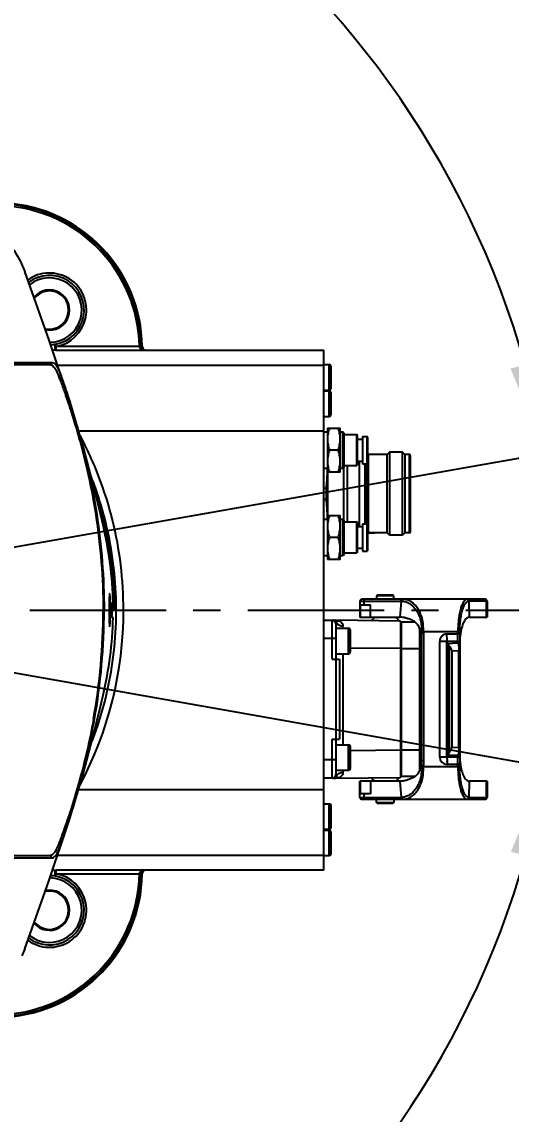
# Model space of a CAD drawing. Header units: millimetres. Extents: x 5828 to 6704, y 123 to 421.
# Drawn here: x 6584.44 to 6591.17, y 215.97 to 230.99 of the extents above; entities that cross this region are included whole.
import ezdxf

# ---------------------------------------------------------------- set-up
doc = ezdxf.new("R2010")
doc.units = ezdxf.units.MM
doc.linetypes.add('CENTER', pattern=[0.6, 0.375, -0.075, 0.075, -0.075])
for name, color, linetype in [('中心线', 7, 'Continuous'), ('外形图', 7, 'Continuous'), ('尺寸标注', 7, 'Continuous'), ('运动范围', 7, 'Continuous')]:
    doc.layers.add(name, color=color, linetype=linetype)
doc.styles.add('微软雅黑', font='msyh.ttc', dxfattribs={"height": 1.5})
doc.dimstyles.new('尺寸标注_1_20比例', dxfattribs={"dimtxt": 1.5, "dimasz": 1.25, "dimexe": 0.5, "dimexo": 0.4, "dimgap": 0.5, "dimtad": 1, "dimdec": 1, "dimlfac": 20, "dimdsep": 46, "dimtxsty": '微软雅黑', "dimcen": 0.09, "dimadec": 0, "dimazin": 0, "dimtp": 0.01, "dimtm": 0.01, "dimtfac": 1, "dimtdec": 1, "dimtofl": 0, "dimtmove": 0, "dimatfit": 3, "dimfxl": 1, "dimtolj": 1, "dimarcsym": 0})

# ---------------------------------------------------------------- blocks, each defined once
blk = doc.blocks.new('*D819')
at = {"layer": 'Defpoints', "color": 0}
for p in [(6584.351, 234.274), (6633.685, 232.46), (6518.548, 222.899), (6579.444, 222.899), (6638.115, 222.899)]:
    blk.add_point(p, dxfattribs=at)
at = {"layer": '尺寸标注', "color": 0, "lineweight": -2}
blk.add_arc((6579.444, 222.899), 12.388, 15.78, 174.2161, dxfattribs=at)
at = {"layer": '尺寸标注', "color": 0}
for points in [[(6591.162, 226.222), (6591.568, 226.315), (6591.644, 225.05)], [(6566.911, 224.158), (6567.327, 224.137), (6567.056, 222.899)]]:
    blk.add_solid(points, dxfattribs=at)
at = {"layer": '尺寸标注', "color": 0, "insert": (6578.253, 236.514), "char_height": 1.5, "attachment_point": 5, "rotation": 4.9981, "style": '微软雅黑'}
blk.add_mtext('\\A1;-\\A1;170%%d', dxfattribs=at)
blk = doc.blocks.new('*D820')
at = {"layer": 'Defpoints', "color": 0}
for p in [(6518.548, 222.899), (6579.444, 222.899), (6638.115, 222.899), (6633.684, 213.335), (6572.633, 212.545)]:
    blk.add_point(p, dxfattribs=at)
at = {"layer": '尺寸标注', "color": 0, "lineweight": -2}
blk.add_arc((6579.444, 222.899), 12.394, 185.7813, 344.2187, dxfattribs=at)
at = {"layer": '尺寸标注', "color": 0}
for points in [[(6567.321, 221.661), (6566.905, 221.64), (6567.05, 222.899)], [(6591.573, 219.482), (6591.167, 219.575), (6591.649, 220.747)]]:
    blk.add_solid(points, dxfattribs=at)
at = {"layer": '尺寸标注', "color": 0, "insert": (6578.475, 211.827), "char_height": 1.5, "attachment_point": 5, "rotation": 355, "style": '微软雅黑'}
blk.add_mtext('\\A1;+\\A1;170%%d', dxfattribs=at)

msp = doc.modelspace()

# ---------------------------------------------------------------- linework, layer by layer
at = {"layer": '中心线', "linetype": 'CENTER', "ltscale": 5}
msp.add_line((6518.5475, 222.8994), (6638.115, 222.8994), dxfattribs=at)
at = {"layer": '外形图', "color": 7, "linetype": 'Continuous'}
for p, q in [((6584.9055, 226.4725), (6584.8623, 226.4725)), ((6584.8999, 226.5551), (6584.9055, 226.5225)), ((6584.9055, 226.5225), (6584.9055, 226.4725)), ((6586.0556, 226.5225), (6584.9055, 226.5225)), ((6584.9055, 226.4725), (6586.1293, 226.4725)), ((6586.1417, 226.4743), (6586.1435, 226.4744)), ((6586.1435, 226.4744), (6588.5937, 226.4744)), ((6588.5937, 219.3244), (6588.5937, 226.4744)), ((6583.071, 226.3001), (6584.8453, 226.3057)), ((6584.396, 226.3032), (6584.6869, 226.3046)), ((6584.6869, 226.3046), (6584.8453, 226.3057)), ((6583.0719, 226.2744), (6584.8211, 226.2744)), ((6584.9307, 226.2681), (6588.5937, 226.2681)), ((6588.5937, 226.2744), (6588.6687, 226.2744)), ((6588.6687, 225.9244), (6588.6687, 226.2744)), ((6588.6937, 225.9494), (6588.6937, 226.2494)), ((6588.5937, 225.9244), (6588.6687, 225.9244)), ((6588.5937, 225.9119), (6588.6687, 225.9119)), ((6588.6687, 225.5619), (6588.6687, 225.9119)), ((6588.6937, 225.5869), (6588.6937, 225.8869)), ((6588.5937, 225.5619), (6588.6687, 225.5619)), ((6588.6437, 225.4025), (6588.8187, 225.4025)), ((6588.6437, 225.4025), (6588.6437, 223.5963)), ((6588.8187, 224.7963), (6588.8187, 225.4025)), ((6585.2184, 225.3626), (6588.5937, 225.3626)), ((6588.5937, 225.3494), (6588.6437, 225.3494)), ((6588.8187, 225.3494), (6588.8562, 225.3494)), ((6588.8562, 224.8494), (6588.8562, 225.3494)), ((6588.8712, 225.3344), (6588.8562, 225.3494)), ((6588.8712, 224.8644), (6588.8712, 225.3344)), ((6588.8712, 225.3119), (6589.0482, 225.3119)), ((6589.0482, 224.8869), (6589.0482, 225.3119)), ((6589.0582, 225.3019), (6589.0482, 225.3119)), ((6589.0582, 224.8969), (6589.0582, 225.3019)), ((6589.0582, 225.2494), (6589.1247, 225.2494)), ((6589.1247, 225.2869), (6589.1912, 225.2869)), ((6589.1247, 225.2869), (6589.1247, 224.9119)), ((6589.1912, 224.9119), (6589.1912, 225.2869)), ((6589.2012, 225.2769), (6589.1912, 225.2869)), ((6589.2012, 224.9219), (6589.2012, 225.2769)), ((6588.7916, 225.0994), (6588.6707, 225.0994)), ((6589.0582, 224.9494), (6589.1247, 224.9494)), ((6589.0837, 224.0494), (6589.0837, 224.9494)), ((6589.2039, 225.0369), (6589.2012, 225.0416)), ((6589.4637, 225.0369), (6589.2039, 225.0369)), ((6589.2039, 225.0369), (6589.2039, 223.9632)), ((6589.4962, 225.0694), (6589.4637, 225.0369)), ((6589.4637, 223.9619), (6589.4637, 225.0369)), ((6589.6762, 225.0694), (6589.4962, 225.0694)), ((6589.4962, 225.0694), (6589.4962, 223.9294)), ((6589.6762, 223.9294), (6589.6762, 225.0694)), ((6589.7087, 225.0369), (6589.6762, 225.0694)), ((6589.7737, 225.0369), (6589.7087, 225.0369)), ((6589.7087, 225.0369), (6589.7087, 223.9619)), ((6589.7737, 223.9619), (6589.7737, 225.0369)), ((6589.7837, 225.0269), (6589.7837, 223.9719)), ((6588.5937, 224.8494), (6588.6437, 224.8494)), ((6588.8187, 224.7963), (6588.6437, 224.7963)), ((6588.8187, 224.8494), (6588.8562, 224.8494)), ((6588.8712, 224.8644), (6588.8562, 224.8494)), ((6588.8687, 224.1369), (6588.8687, 224.8619)), ((6588.8712, 224.8869), (6589.0482, 224.8869)), ((6588.9162, 224.8869), (6588.9162, 224.1119)), ((6589.0582, 224.8969), (6589.0482, 224.8869)), ((6589.1247, 224.9119), (6589.1912, 224.9119)), ((6589.1587, 224.9119), (6589.1587, 224.0869)), ((6589.1687, 224.9119), (6589.1687, 224.0869)), ((6589.1837, 224.0869), (6589.1837, 224.9119)), ((6589.2012, 224.9219), (6589.1912, 224.9119)), ((6588.5937, 224.5767), (6588.6287, 224.5767)), ((6588.6287, 224.422), (6588.6287, 224.5767)), ((6588.6287, 224.422), (6588.5937, 224.422)), ((6588.6437, 224.2025), (6588.8187, 224.2025)), ((6588.8187, 223.5963), (6588.8187, 224.2025)), ((6588.5937, 224.1494), (6588.6437, 224.1494)), ((6588.8187, 224.1494), (6588.8562, 224.1494)), ((6588.8562, 223.6494), (6588.8562, 224.1494)), ((6588.8712, 224.1344), (6588.8562, 224.1494)), ((6588.8712, 223.6644), (6588.8712, 224.1344)), ((6588.8712, 224.1119), (6589.0482, 224.1119)), ((6589.0482, 223.6869), (6589.0482, 224.1119)), ((6589.0582, 224.1019), (6589.0482, 224.1119)), ((6589.0582, 223.6969), (6589.0582, 224.1019)), ((6589.0582, 224.0494), (6589.1247, 224.0494)), ((6589.1247, 224.0869), (6589.1912, 224.0869)), ((6589.1247, 224.0869), (6589.1247, 223.7119)), ((6589.1912, 223.7119), (6589.1912, 224.0869)), ((6589.2012, 224.0769), (6589.1912, 224.0869)), ((6589.2012, 223.7219), (6589.2012, 224.0769)), ((6588.7916, 223.8994), (6588.6707, 223.8994)), ((6589.2011, 223.9581), (6589.2035, 223.9624)), ((6589.2034, 223.9624), (6589.2887, 223.9624)), ((6589.4637, 223.9619), (6589.2887, 223.9619)), ((6589.4962, 223.9294), (6589.4637, 223.9619)), ((6589.6762, 223.9294), (6589.4962, 223.9294)), ((6589.7087, 223.9619), (6589.6762, 223.9294)), ((6589.7737, 223.9619), (6589.7087, 223.9619)), ((6589.0582, 223.7494), (6589.1247, 223.7494)), ((6588.5937, 223.6494), (6588.6437, 223.6494)), ((6588.8187, 223.5963), (6588.6437, 223.5963)), ((6588.8187, 223.6494), (6588.8562, 223.6494)), ((6588.8712, 223.6644), (6588.8562, 223.6494)), ((6588.8712, 223.6869), (6589.0482, 223.6869)), ((6589.0582, 223.6969), (6589.0482, 223.6869)), ((6589.1247, 223.7119), (6589.1912, 223.7119)), ((6589.2012, 223.7219), (6589.1912, 223.7119)), ((6585.6788, 222.9994), (6585.6927, 222.9994)), ((6589.0887, 223.0244), (6589.6555, 223.0244)), ((6589.0887, 223.0244), (6589.0887, 222.8022)), ((6590.8137, 223.0494), (6589.1137, 223.0494)), ((6589.1418, 223.0244), (6589.1418, 222.9722)), ((6589.3287, 223.1044), (6589.3187, 223.0944)), ((6589.5587, 223.0944), (6589.3187, 223.0944)), ((6589.3187, 223.0944), (6589.3187, 223.0494)), ((6589.5487, 223.1044), (6589.3287, 223.1044)), ((6589.5587, 223.0944), (6589.5487, 223.1044)), ((6589.5587, 223.0494), (6589.5587, 223.0944)), ((6589.6555, 223.0244), (6589.6414, 222.8022)), ((6590.5901, 223.0243), (6590.593, 223.0244)), ((6590.8387, 223.0244), (6590.593, 223.0244)), ((6590.5995, 222.8022), (6590.593, 223.0244)), ((6590.8328, 222.8022), (6590.8328, 223.0244)), ((6590.8387, 223.0244), (6590.8387, 222.8022)), ((6585.6579, 222.8994), (6585.6802, 222.8994)), ((6585.7191, 222.8994), (6585.8376, 222.8994)), ((6589.0947, 222.9722), (6589.2359, 222.9722)), ((6589.0947, 222.9722), (6589.0947, 222.8022)), ((6589.2359, 222.8022), (6589.2359, 222.9722)), ((6585.6927, 222.7994), (6585.6788, 222.7994)), ((6588.5937, 222.7594), (6588.7586, 222.7594)), ((6588.7087, 222.2244), (6588.7087, 222.7594)), ((6589.6462, 222.7494), (6588.7586, 222.7594)), ((6588.7588, 222.7594), (6588.7587, 222.7594)), ((6588.7587, 222.7094), (6588.7587, 220.6394)), ((6588.759, 222.7594), (6588.7588, 222.7594)), ((6589.0887, 222.8022), (6589.6414, 222.8022)), ((6589.2458, 222.7539), (6589.2942, 222.8022)), ((6589.5831, 222.8022), (6589.6359, 222.7495)), ((6589.6462, 222.7494), (6589.6462, 220.5994)), ((6589.6462, 222.6856), (6589.6587, 222.6856)), ((6589.6587, 222.7381), (6589.8441, 222.7381)), ((6589.6587, 222.7381), (6589.6587, 220.6106)), ((6590.5995, 222.8022), (6590.8387, 222.8022)), ((6588.7587, 222.6494), (6588.9337, 222.6494)), ((6588.9337, 222.2994), (6588.9337, 222.6494)), ((6588.9587, 222.3244), (6588.9587, 222.6244)), ((6589.9133, 220.7053), (6589.9133, 222.6433)), ((6589.9632, 222.5994), (6589.9381, 222.5992)), ((6589.9383, 220.7632), (6589.9383, 222.5856)), ((6590.4384, 222.5994), (6589.9632, 222.5994)), ((6589.9632, 222.5858), (6589.9632, 220.7629)), ((6590.4633, 222.5703), (6590.2881, 222.5704)), ((6590.4383, 222.5855), (6590.4633, 222.5855)), ((6590.4383, 222.445), (6590.4383, 222.5855)), ((6590.4634, 222.599), (6590.4384, 222.5994)), ((6590.4478, 222.5855), (6590.4559, 222.5855)), ((6590.4613, 222.5855), (6590.4633, 222.5855)), ((6590.4633, 222.5855), (6590.4633, 220.7632)), ((6588.7587, 222.5094), (6588.5937, 222.5092)), ((6588.9587, 222.3822), (6589.6462, 222.3745)), ((6590.2779, 222.4701), (6590.1883, 222.4701)), ((6590.1883, 220.8787), (6590.1883, 222.4701)), ((6590.2983, 222.4651), (6590.2791, 222.4666)), ((6590.2791, 222.4666), (6590.2791, 220.8822)), ((6590.2983, 222.4624), (6590.2791, 222.4639)), ((6590.2983, 222.4597), (6590.2791, 222.4612)), ((6590.2791, 222.4585), (6590.2983, 222.4597)), ((6590.2983, 222.457), (6590.2791, 222.4585)), ((6590.2791, 222.4558), (6590.2983, 222.457)), ((6590.2983, 222.4543), (6590.2791, 222.4558)), ((6590.2791, 222.4531), (6590.2983, 222.4543)), ((6590.2983, 222.4516), (6590.2791, 222.4531)), ((6590.2791, 222.4504), (6590.2983, 222.4516)), ((6590.2983, 222.4489), (6590.2791, 222.4504)), ((6590.2983, 222.4463), (6590.2791, 222.4477)), ((6590.2983, 222.4436), (6590.2791, 222.445)), ((6590.2983, 222.4409), (6590.2791, 222.4423)), ((6590.2876, 222.4483), (6590.2983, 222.4489)), ((6590.2878, 222.4456), (6590.2983, 222.4463)), ((6590.288, 222.4429), (6590.2983, 222.4436)), ((6590.4383, 222.4706), (6590.2881, 222.4706)), ((6590.2883, 222.4732), (6590.2883, 222.4803)), ((6590.2883, 222.472), (6590.2883, 222.4732)), ((6590.2883, 222.4712), (6590.2883, 222.472)), ((6590.2983, 222.4678), (6590.2883, 222.4686)), ((6590.2883, 222.4686), (6590.2883, 222.4666)), ((6590.2883, 222.4672), (6590.2983, 222.4678)), ((6590.2883, 222.4645), (6590.2983, 222.4651)), ((6590.2883, 222.4618), (6590.2983, 222.4624)), ((6590.4383, 222.445), (6590.2883, 222.4384)), ((6590.2883, 222.4402), (6590.2983, 222.4409)), ((6590.2883, 222.4402), (6590.2883, 220.9085)), ((6590.3215, 220.9441), (6590.3215, 222.4046)), ((6588.7587, 222.2994), (6588.9337, 222.2994)), ((6588.856, 222.2994), (6588.856, 221.0494)), ((6589.6587, 222.3706), (6589.6462, 222.3706)), ((6589.9383, 222.3681), (6589.6587, 222.3681)), ((6590.3559, 222.3393), (6590.4515, 222.3435)), ((6590.3559, 222.3393), (6590.3559, 221.0094)), ((6590.4633, 222.3435), (6590.4515, 222.3435)), ((6590.4515, 221.0052), (6590.4515, 222.3435)), ((6588.7087, 222.2244), (6588.8087, 222.2244)), ((6588.8087, 222.2244), (6588.8087, 221.1244)), ((6588.7087, 221.1244), (6588.8087, 221.1244)), ((6588.7087, 220.5899), (6588.7087, 221.1244)), ((6588.7587, 221.0494), (6588.9337, 221.0494)), ((6588.9337, 220.6994), (6588.9337, 221.0494)), ((6588.9587, 220.7244), (6588.9587, 221.0244)), ((6589.6462, 220.9743), (6588.9587, 220.9665)), ((6589.6462, 220.9781), (6589.6587, 220.9781)), ((6589.6587, 220.9806), (6589.9383, 220.9806)), ((6590.2791, 220.9064), (6590.2983, 220.9079)), ((6590.2791, 220.9037), (6590.2983, 220.9052)), ((6590.2791, 220.901), (6590.2983, 220.9025)), ((6590.2791, 220.8983), (6590.2983, 220.8998)), ((6590.2983, 220.8971), (6590.2791, 220.8983)), ((6590.2791, 220.8956), (6590.2983, 220.8971)), ((6590.2983, 220.8944), (6590.2791, 220.8956)), ((6590.2791, 220.893), (6590.2983, 220.8944)), ((6590.2983, 220.8917), (6590.2791, 220.893)), ((6590.2791, 220.8903), (6590.2983, 220.8917)), ((6590.2983, 220.889), (6590.2791, 220.8903)), ((6590.2791, 220.8876), (6590.2983, 220.889)), ((6590.2791, 220.8849), (6590.2983, 220.8863)), ((6590.2791, 220.8822), (6590.2983, 220.8836)), ((6590.2983, 220.8998), (6590.2876, 220.9005)), ((6590.2983, 220.9025), (6590.2877, 220.9032)), ((6590.2983, 220.9052), (6590.2879, 220.9058)), ((6590.2883, 220.9103), (6590.4383, 220.9037)), ((6590.2983, 220.9079), (6590.2883, 220.9085)), ((6590.2983, 220.8863), (6590.2883, 220.887)), ((6590.2983, 220.8836), (6590.2883, 220.8843)), ((6590.2883, 220.8822), (6590.2883, 220.8802)), ((6590.2983, 220.881), (6590.2883, 220.8816)), ((6590.2883, 220.8802), (6590.2983, 220.881)), ((6590.4515, 221.0052), (6590.3559, 221.0094)), ((6590.4383, 220.7632), (6590.4383, 220.9037)), ((6590.4515, 221.0052), (6590.4633, 221.0052)), ((6588.7587, 220.8394), (6588.5937, 220.8394)), ((6589.9381, 220.7495), (6589.9632, 220.7494)), ((6589.9632, 220.7494), (6590.4384, 220.7494)), ((6590.4383, 220.8782), (6590.2881, 220.8782)), ((6590.4633, 220.7784), (6590.2883, 220.7784)), ((6590.4634, 220.7497), (6590.4384, 220.7494)), ((6588.7087, 220.5899), (6588.5937, 220.5899)), ((6588.7226, 220.5899), (6588.7586, 220.5899)), ((6588.7586, 220.5894), (6589.6462, 220.5994)), ((6588.7587, 220.6994), (6588.9337, 220.6994)), ((6588.7587, 220.5894), (6588.7588, 220.5894)), ((6588.7588, 220.5894), (6588.759, 220.5894)), ((6589.2458, 220.5949), (6589.2942, 220.5465)), ((6589.5831, 220.5465), (6589.6359, 220.5993)), ((6589.6587, 220.6631), (6589.6462, 220.6631)), ((6589.8441, 220.6106), (6589.6587, 220.6106)), ((6585.2184, 220.4361), (6588.5937, 220.4361)), ((6589.6414, 220.5465), (6589.0887, 220.5465)), ((6589.0887, 220.3244), (6589.0887, 220.5465)), ((6589.0947, 220.5465), (6589.0947, 220.3765)), ((6589.2359, 220.5465), (6589.2359, 220.3765)), ((6589.6414, 220.5465), (6589.6555, 220.3244)), ((6590.593, 220.3244), (6590.5995, 220.5465)), ((6590.8387, 220.5465), (6590.5995, 220.5465)), ((6590.8328, 220.3244), (6590.8328, 220.5465)), ((6590.8387, 220.5465), (6590.8387, 220.3244)), ((6589.0887, 220.3244), (6589.6555, 220.3244)), ((6589.2359, 220.3765), (6589.0947, 220.3765)), ((6589.1137, 220.2994), (6590.8137, 220.2994)), ((6589.1418, 220.3765), (6589.1418, 220.3244)), ((6589.3187, 220.2544), (6589.3187, 220.2994)), ((6589.5587, 220.2994), (6589.5587, 220.2544)), ((6590.593, 220.3244), (6590.5901, 220.3245)), ((6590.593, 220.3244), (6590.8387, 220.3244)), ((6588.5937, 220.2369), (6588.6687, 220.2369)), ((6588.6687, 219.8869), (6588.6687, 220.2369)), ((6588.6937, 219.9119), (6588.6937, 220.2119)), ((6589.3187, 220.2544), (6589.5587, 220.2544)), ((6589.3287, 220.2444), (6589.3187, 220.2544)), ((6589.3287, 220.2444), (6589.5487, 220.2444)), ((6589.5587, 220.2544), (6589.5487, 220.2444)), ((6588.5937, 219.8869), (6588.6687, 219.8869)), ((6588.5937, 219.8744), (6588.6687, 219.8744)), ((6588.6687, 219.5244), (6588.6687, 219.8744)), ((6588.6937, 219.5494), (6588.6937, 219.8494)), ((6584.9305, 219.5306), (6588.5937, 219.5306)), ((6583.1411, 219.5244), (6584.8211, 219.5244)), ((6583.6219, 219.4986), (6584.8453, 219.4931)), ((6583.9295, 219.4978), (6584.6075, 219.4947)), ((6584.6075, 219.4947), (6584.8452, 219.4932)), ((6588.5937, 219.5244), (6588.6687, 219.5244)), ((6584.8621, 219.3262), (6584.9055, 219.3262)), ((6584.9055, 219.2762), (6584.8999, 219.2436)), ((6584.9054, 219.2762), (6586.0556, 219.2762)), ((6586.1293, 219.3262), (6584.9055, 219.3262)), ((6584.9055, 219.3262), (6584.9055, 219.2762)), ((6586.1435, 219.3244), (6586.1417, 219.3244)), ((6588.5937, 219.3244), (6586.1435, 219.3244)), ((6584.4773, 218.2451), (6584.4381, 218.1494))]:
    msp.add_line(p, q, dxfattribs=at)
for points in [[(6585.5551, 224.0686), (6585.5005, 224.2998), (6585.4167, 224.6448), (6585.2867, 225.1344), (6585.0898, 225.7924), (6584.8165, 226.6093), (6584.4773, 227.5535)], [(6584.4773, 218.2451), (6584.8103, 219.1716), (6585.0896, 220.0058), (6585.2869, 220.6651), (6585.4167, 221.154), (6585.5005, 221.4991), (6585.5551, 221.7302)]]:
    msp.add_lwpolyline(points, dxfattribs=at)
for centre, radius, start, end in [((6584.0814, 226.4855), 1.9746, 1.07283, 86.53209), ((6584.0814, 226.4855), 1.9996, 1.04273, 86.52986), ((6584.0941, 226.4975), 1.9996, 0.75251, 86.51978), ((6584.8187, 227.0244), 0.5093, 279.8203, 126.01324), ((6584.8187, 227.0244), 0.4762, 279.8203, 127.27483), ((6584.8187, 227.0244), 0.4432, 270.90348, 128.65277), ((6584.8187, 227.0244), 0.2765, 258.37821, 140.9535), ((6584.8187, 227.0244), 0.2629, 256.63967, 142.6363), ((6584.818, 227.5802), 1.0283, 270.98584, 274.56974), ((6586.1435, 226.5244), 0.05, 180.74026, 254.37678), ((6586.1436, 226.5248), 0.0504, 254.40783, 269.92025), ((6588.6687, 226.2494), 0.025, 0, 90), ((6588.6687, 225.9494), 0.025, 270, 0), ((6588.6687, 225.8869), 0.025, 0, 90), ((6588.6687, 225.5869), 0.025, 270, 0), ((6589.7737, 225.0269), 0.01, 0, 90), ((6585.7941, 224.8748), 2.8495, 358.42029, 359.4881), ((6580.6654, 222.8989), 5.0723, 13.67726, 21.2366), ((6580.6937, 222.8994), 5.0254, 0, 18.36811), ((6585.7941, 224.1239), 2.8495, 0.51191, 1.57972), ((6580.7022, 222.9002), 4.9916, 1.13842, 13.53469), ((6580.6937, 222.8994), 5.0005, 8.06558, 13.52131), ((6580.6714, 222.9006), 5.0661, 13.42219, 13.67461), ((6580.665, 222.8992), 5.0726, 1.1593, 13.42005), ((6589.7737, 223.9719), 0.01, 270, 0), ((6580.1601, 222.8993), 5.5196, 358.96222, 1.03778), ((6580.6937, 222.8994), 5.0005, 0, 1.14877), ((6580.6813, 222.8996), 5.0563, 359.9971, 1.15871), ((6589.1137, 223.0244), 0.025, 90, 180), ((6590.8137, 223.0244), 0.025, 0, 90.00018), ((6580.7031, 222.8996), 5.1345, 332.00008, 359.9977), ((6577.0183, 222.9015), 8.5389, 349.86768, 359.98544), ((6576.9588, 222.9014), 8.611, 349.95434, 359.9863), ((6580.6825, 222.8991), 5.0551, 358.84277, 0.00361), ((6580.7026, 222.8986), 4.9912, 346.46231, 358.86135), ((6580.6652, 222.8995), 5.0724, 346.53296, 358.84193), ((6588.7087, 222.7094), 0.05, 359.99962, 90), ((6588.8334, 222.7646), 0.0759, 210.54547, 215.73195), ((6588.9337, 222.6244), 0.025, 0, 90), ((6593.3853, 222.6203), 3.4472, 180.35057, 180.57751), ((6596.2125, 222.5176), 5.7497, 179.18883, 179.32337), ((6591.7373, 222.3712), 1.2801, 170.44599, 171.12645), ((6590.4383, 222.4456), 0.025, 0.06996, 90.06978), ((6590.4383, 222.42), 0.025, 0.06996, 90.06978), ((6588.9337, 222.3244), 0.025, 270, 0), ((6580.664, 222.9003), 5.0738, 339.18882, 346.5275), ((6588.9337, 221.0244), 0.025, 0, 90), ((6590.2884, 220.8785), 0.1001, 179.92866, 269.92175), ((6590.2785, 220.7101), 0.1686, 88.87875, 89.59597), ((6590.4383, 220.9287), 0.025, 269.93022, 359.93004), ((6590.4383, 220.9031), 0.025, 269.93022, 359.93004), ((6593.3793, 220.7285), 3.4412, 179.42195, 179.64939), ((6590.28, 220.868), 0.00902, 14.24164, 21.39582), ((6590.2797, 220.8679), 0.00935, 6.3846, 14.22207), ((6590.2791, 220.8679), 0.00994, 357.83095, 6.34761), ((6596.0698, 220.8294), 5.6069, 180.67584, 180.81375), ((6591.7797, 220.9842), 1.323, 188.89319, 189.11623), ((6591.6806, 220.9683), 1.2227, 189.11464, 189.55898), ((6588.7087, 220.6394), 0.05, 270, 0.00073), ((6588.8331, 220.5845), 0.0755, 144.38703, 149.59907), ((6603.4205, 220.756), 14.5646, 180.22957, 180.34414), ((6588.9337, 220.7244), 0.025, 270, 0), ((6589.1137, 220.3244), 0.025, 180, 270), ((6590.8137, 220.3244), 0.025, 270, 0), ((6588.6687, 220.2119), 0.025, 0, 90), ((6588.6687, 219.9119), 0.025, 270, 0), ((6588.6687, 219.8494), 0.025, 0, 90), ((6588.6687, 219.5494), 0.025, 270, 0), ((6584.0814, 219.3132), 1.9746, 273.46746, 358.92718), ((6584.0814, 219.3132), 1.9996, 273.47013, 358.95728), ((6584.0941, 219.3013), 1.9996, 273.48403, 359.27314), ((6584.8187, 218.7744), 0.5093, 233.91172, 80.18864), ((6584.8187, 218.7744), 0.4762, 232.7058, 80.17971), ((6584.818, 218.2186), 1.0283, 85.43021, 89.02642), ((6584.8187, 218.7744), 0.4432, 231.35213, 89.12764), ((6584.8187, 218.7744), 0.2765, 219.0454, 101.57141), ((6584.8187, 218.7744), 0.2629, 217.39936, 103.34694)]:
    msp.add_arc(centre, radius, start, end, dxfattribs=at)
for points, knots in [([(6584.2305, 227.9753), (6584.2569, 227.945), (6584.3579, 227.8165), (6584.4349, 227.6693), (6584.4773, 227.5535)], [0, 0, 0, 0, 0.2455814, 1, 1, 1, 1]), ([(6584.9055, 226.4725), (6584.9045, 226.4726), (6584.9025, 226.4761), (6584.9011, 226.4819), (6584.8996, 226.4912), (6584.8983, 226.5069), (6584.8978, 226.5285), (6584.8988, 226.5463), (6584.8999, 226.5551)], [0, 0, 0, 0, 0.0368418, 0.1162713, 0.2311778, 0.3641209, 0.6822247, 1, 1, 1, 1]), ([(6586.0556, 226.5225), (6586.0559, 226.5179), (6586.0575, 226.5089), (6586.067, 226.4944), (6586.0837, 226.482), (6586.1062, 226.4742), (6586.1217, 226.4725), (6586.1293, 226.4725)], [0, 0, 0, 0, 0.1409075, 0.2748715, 0.5247161, 0.7642402, 1, 1, 1, 1]), ([(6586.0807, 226.5219), (6586.0805, 226.5221), (6586.0797, 226.522), (6586.0784, 226.5222), (6586.076, 226.5222), (6586.0715, 226.5224), (6586.0646, 226.5225), (6586.0588, 226.5225), (6586.0556, 226.5225)], [0, 0, 0, 0, 0.0229543, 0.0820897, 0.1754302, 0.2998117, 0.6223475, 1, 1, 1, 1]), ([(6586.1293, 226.4725), (6586.1186, 226.4726), (6586.093, 226.4816), (6586.0809, 226.5077), (6586.0807, 226.5219)], [0, 0, 0, 0, 0.4308663, 1, 1, 1, 1]), ([(6584.8453, 226.3057), (6584.8473, 226.2986), (6584.8438, 226.2817), (6584.8284, 226.2741), (6584.821, 226.2743)], [0, 0, 0, 0, 0.5007345, 1, 1, 1, 1]), ([(6584.8453, 226.3055), (6584.8548, 226.3056), (6584.8763, 226.3008), (6584.9053, 226.2746), (6584.9332, 226.228), (6584.9654, 226.1543), (6585.0057, 226.0437), (6585.0577, 225.8881), (6585.1224, 225.6841), (6585.1966, 225.4367), (6585.2739, 225.1561), (6585.3739, 224.7481), (6585.4765, 224.2159), (6585.553, 223.5618), (6585.57, 223.1205), (6585.57, 222.8994)], [0, 0, 0, 0, 0.0080976, 0.0178723, 0.0322824, 0.0540451, 0.0862217, 0.1322395, 0.1935294, 0.2680465, 0.3518178, 0.4408252, 0.6250249, 0.8120917, 1, 1, 1, 1]), ([(6584.8215, 226.2744), (6584.831, 226.2743), (6584.8525, 226.2691), (6584.8815, 226.2426), (6584.9097, 226.196), (6584.9427, 226.1225), (6584.9844, 226.013), (6585.0387, 225.8598), (6585.1061, 225.6597), (6585.1826, 225.4168), (6585.2612, 225.1406), (6585.3618, 224.7368), (6585.4639, 224.2084), (6585.5401, 223.5583), (6585.5572, 223.1193), (6585.5571, 222.8994)], [0, 0, 0, 0, 0.008197, 0.0181219, 0.0327299, 0.0547054, 0.087038, 0.1330223, 0.193932, 0.2678453, 0.3511228, 0.439911, 0.6242101, 0.8116175, 1, 1, 1, 1]), ([(6588.6707, 225.4025), (6588.6626, 225.378), (6588.6489, 225.3282), (6588.6437, 225.2766), (6588.6437, 225.2509)], [0, 0, 0, 0, 0.5018469, 1, 1, 1, 1]), ([(6588.8187, 225.2509), (6588.8187, 225.2766), (6588.8134, 225.3282), (6588.7998, 225.378), (6588.7916, 225.4025)], [0, 0, 0, 0, 0.4981531, 1, 1, 1, 1]), ([(6585.8376, 222.8994), (6585.8364, 223.1077), (6585.8128, 223.5247), (6585.6982, 224.1404), (6585.5113, 224.7375), (6585.3377, 225.1167), (6585.241, 225.3007)], [0, 0, 0, 0, 0.2502712, 0.5003981, 0.7503299, 1, 1, 1, 1]), ([(6588.6437, 225.2509), (6588.6437, 225.2253), (6588.6489, 225.1737), (6588.6626, 225.1239), (6588.6707, 225.0994)], [0, 0, 0, 0, 0.4981531, 1, 1, 1, 1]), ([(6588.7916, 225.0994), (6588.7998, 225.1239), (6588.8134, 225.1737), (6588.8187, 225.2253), (6588.8187, 225.2509)], [0, 0, 0, 0, 0.5018469, 1, 1, 1, 1]), ([(6588.6707, 225.0994), (6588.6626, 225.0749), (6588.6489, 225.025), (6588.6437, 224.9735), (6588.6437, 224.9478)], [0, 0, 0, 0, 0.5018469, 1, 1, 1, 1]), ([(6588.8187, 224.9478), (6588.8187, 224.9735), (6588.8134, 225.025), (6588.7998, 225.0749), (6588.7916, 225.0994)], [0, 0, 0, 0, 0.4981531, 1, 1, 1, 1]), ([(6588.6437, 224.9478), (6588.6437, 224.9222), (6588.6489, 224.8706), (6588.6626, 224.8208), (6588.6707, 224.7963)], [0, 0, 0, 0, 0.4981531, 1, 1, 1, 1]), ([(6588.7916, 224.7963), (6588.7998, 224.8208), (6588.8134, 224.8706), (6588.8187, 224.9222), (6588.8187, 224.9478)], [0, 0, 0, 0, 0.5018469, 1, 1, 1, 1]), ([(6588.6707, 224.2025), (6588.6626, 224.178), (6588.6489, 224.1282), (6588.6437, 224.0766), (6588.6437, 224.0509)], [0, 0, 0, 0, 0.5018469, 1, 1, 1, 1]), ([(6588.8187, 224.0509), (6588.8187, 224.0766), (6588.8134, 224.1282), (6588.7998, 224.178), (6588.7916, 224.2025)], [0, 0, 0, 0, 0.4981531, 1, 1, 1, 1]), ([(6588.6437, 224.0509), (6588.6437, 224.0253), (6588.6489, 223.9737), (6588.6626, 223.9239), (6588.6707, 223.8994)], [0, 0, 0, 0, 0.4981531, 1, 1, 1, 1]), ([(6588.7916, 223.8994), (6588.7998, 223.9239), (6588.8134, 223.9737), (6588.8187, 224.0253), (6588.8187, 224.0509)], [0, 0, 0, 0, 0.5018469, 1, 1, 1, 1]), ([(6588.6707, 223.8994), (6588.6626, 223.8749), (6588.6489, 223.825), (6588.6437, 223.7735), (6588.6437, 223.7478)], [0, 0, 0, 0, 0.5018469, 1, 1, 1, 1]), ([(6588.8187, 223.7478), (6588.8187, 223.7735), (6588.8134, 223.825), (6588.7998, 223.8749), (6588.7916, 223.8994)], [0, 0, 0, 0, 0.4981531, 1, 1, 1, 1]), ([(6589.2829, 223.9624), (6589.2779, 223.9629), (6589.2517, 223.9647), (6589.2252, 223.9646), (6589.2039, 223.9632)], [0, 0, 0, 0, 0.1884725, 1, 1, 1, 1]), ([(6588.6437, 223.7478), (6588.6437, 223.7222), (6588.6489, 223.6706), (6588.6626, 223.6208), (6588.6707, 223.5963)], [0, 0, 0, 0, 0.4981531, 1, 1, 1, 1]), ([(6588.7916, 223.5963), (6588.7998, 223.6208), (6588.8134, 223.6706), (6588.8187, 223.7222), (6588.8187, 223.7478)], [0, 0, 0, 0, 0.5018469, 1, 1, 1, 1]), ([(6585.6459, 223.1244), (6585.6454, 223.1244), (6585.6448, 223.1224), (6585.6443, 223.1195), (6585.6437, 223.1139), (6585.6429, 223.1029), (6585.6422, 223.084), (6585.6417, 223.0565), (6585.6414, 223.0228), (6585.6413, 222.9844), (6585.6409, 222.9427), (6585.6407, 222.914), (6585.6407, 222.8994)], [0, 0, 0, 0, 0.0059139, 0.0206068, 0.0445278, 0.0776041, 0.1698717, 0.2940378, 0.4452527, 0.6178308, 0.8053753, 1, 1, 1, 1]), ([(6585.6573, 222.8994), (6585.6573, 222.914), (6585.6574, 222.9427), (6585.657, 222.9844), (6585.6555, 223.0228), (6585.6537, 223.0565), (6585.6519, 223.0841), (6585.6501, 223.1029), (6585.6487, 223.1139), (6585.6478, 223.1195), (6585.647, 223.1224), (6585.6463, 223.1244), (6585.6459, 223.1244)], [0, 0, 0, 0, 0.1943663, 0.3816022, 0.5539653, 0.7050723, 0.8292427, 0.9216893, 0.9549107, 0.9790123, 0.9939102, 1, 1, 1, 1]), ([(6589.163, 223.0494), (6589.1603, 223.0494), (6589.1545, 223.048), (6589.145, 223.0403), (6589.1418, 223.0306), (6589.1418, 223.0244)], [0, 0, 0, 0, 0.2326056, 0.4770204, 1, 1, 1, 1]), ([(6589.6555, 223.0244), (6589.6555, 223.0306), (6589.6586, 223.0403), (6589.6681, 223.048), (6589.6739, 223.0494), (6589.6767, 223.0494)], [0, 0, 0, 0, 0.5229787, 0.7673858, 1, 1, 1, 1]), ([(6589.672, 223.042), (6589.671, 223.0407), (6589.6674, 223.0354), (6589.6659, 223.0289), (6589.6659, 223.0242)], [0, 0, 0, 0, 0.2555415, 1, 1, 1, 1]), ([(6589.6659, 223.0242), (6589.6819, 223.0239), (6589.7149, 223.0188), (6589.7626, 222.9982), (6589.8083, 222.9654), (6589.8498, 222.9201), (6589.8865, 222.864), (6589.9157, 222.7975), (6589.9345, 222.7217), (6589.9372, 222.6682), (6589.9377, 222.6407)], [0, 0, 0, 0, 0.0930648, 0.1920321, 0.2999842, 0.4183465, 0.5480571, 0.6889454, 0.8396284, 1, 1, 1, 1]), ([(6589.6869, 223.0494), (6589.6842, 223.0494), (6589.6785, 223.048), (6589.6739, 223.0443), (6589.672, 223.042)], [0, 0, 0, 0, 0.4668617, 1, 1, 1, 1]), ([(6589.9632, 222.5994), (6589.964, 222.6313), (6589.9625, 222.6938), (6589.9491, 222.7838), (6589.9205, 222.8633), (6589.8831, 222.9299), (6589.839, 222.9826), (6589.7904, 223.0205), (6589.7394, 223.0439), (6589.7039, 223.0494), (6589.6869, 223.0494)], [0, 0, 0, 0, 0.1644546, 0.3215913, 0.4665375, 0.597215, 0.7137667, 0.8180822, 0.9121707, 1, 1, 1, 1]), ([(6590.5662, 223.0494), (6590.562, 223.0494), (6590.5531, 223.0478), (6590.5406, 223.0411), (6590.5285, 223.0304), (6590.5117, 223.0093), (6590.4929, 222.9725), (6590.4743, 222.9173), (6590.4589, 222.8499), (6590.4473, 222.7724), (6590.4404, 222.6877), (6590.4386, 222.6292), (6590.4384, 222.5994)], [0, 0, 0, 0, 0.0256725, 0.0536556, 0.0860725, 0.1240481, 0.218236, 0.3374544, 0.4799119, 0.6416354, 0.8172186, 1, 1, 1, 1]), ([(6590.4634, 222.599), (6590.4642, 222.6539), (6590.4676, 222.7339), (6590.4836, 222.8346), (6590.4988, 222.8983), (6590.5173, 222.9506), (6590.5359, 222.9855), (6590.5527, 223.0056), (6590.5677, 223.0186), (6590.5815, 223.0241), (6590.5901, 223.0243)], [0, 0, 0, 0, 0.3543521, 0.5148719, 0.6569672, 0.7763696, 0.8716983, 0.9106183, 0.9442975, 1, 1, 1, 1]), ([(6590.5662, 223.0494), (6590.5676, 223.0494), (6590.5738, 223.0488), (6590.5798, 223.0455), (6590.5831, 223.042)], [0, 0, 0, 0, 0.2339563, 1, 1, 1, 1]), ([(6590.593, 223.0244), (6590.593, 223.0307), (6590.5882, 223.0438), (6590.5752, 223.0494), (6590.5691, 223.0494)], [0, 0, 0, 0, 0.5076183, 1, 1, 1, 1]), ([(6590.5831, 223.042), (6590.5843, 223.0408), (6590.5882, 223.0357), (6590.5901, 223.029), (6590.5901, 223.0243)], [0, 0, 0, 0, 0.262463, 1, 1, 1, 1]), ([(6590.8328, 223.0244), (6590.8328, 223.0307), (6590.8279, 223.0438), (6590.815, 223.0494), (6590.8088, 223.0494)], [0, 0, 0, 0, 0.506982, 1, 1, 1, 1]), ([(6585.6407, 222.8994), (6585.6407, 222.8847), (6585.6409, 222.856), (6585.6413, 222.8144), (6585.6414, 222.776), (6585.6417, 222.7423), (6585.6422, 222.7147), (6585.6429, 222.6959), (6585.6437, 222.6848), (6585.6443, 222.6792), (6585.6448, 222.6764), (6585.6454, 222.6744), (6585.6459, 222.6744)], [0, 0, 0, 0, 0.1946058, 0.3820966, 0.5546648, 0.7059028, 0.8300933, 0.9223854, 0.9554662, 0.9793913, 0.9940889, 1, 1, 1, 1]), ([(6585.6459, 222.6744), (6585.6463, 222.6744), (6585.647, 222.6763), (6585.6478, 222.6792), (6585.6487, 222.6848), (6585.6501, 222.6958), (6585.6519, 222.7147), (6585.6537, 222.7422), (6585.6555, 222.7759), (6585.657, 222.8143), (6585.6574, 222.856), (6585.6573, 222.8847), (6585.6573, 222.8994)], [0, 0, 0, 0, 0.0060885, 0.0209821, 0.0450812, 0.0783013, 0.1707317, 0.2948833, 0.4459702, 0.6183349, 0.8056164, 1, 1, 1, 1]), ([(6588.7679, 222.726), (6588.7647, 222.7355), (6588.7525, 222.7527), (6588.7323, 222.7594), (6588.7226, 222.7594)], [0, 0, 0, 0, 0.5053098, 1, 1, 1, 1]), ([(6588.7586, 222.7594), (6588.7698, 222.7592), (6588.7922, 222.756), (6588.8232, 222.7417), (6588.8444, 222.7211), (6588.8544, 222.6992), (6588.8562, 222.6866), (6588.8562, 222.6802)], [0, 0, 0, 0, 0.2414419, 0.4834124, 0.7309706, 0.8607983, 1, 1, 1, 1]), ([(6588.7587, 222.7094), (6588.7587, 222.7108), (6588.7599, 222.7173), (6588.7644, 222.7225), (6588.768, 222.726)], [0, 0, 0, 0, 0.217572, 1, 1, 1, 1]), ([(6588.7679, 222.726), (6588.7702, 222.7314), (6588.7728, 222.7404), (6588.7704, 222.7518), (6588.7654, 222.7579), (6588.761, 222.7593), (6588.759, 222.7594)], [0, 0, 0, 0, 0.4347608, 0.6738085, 0.8478114, 1, 1, 1, 1]), ([(6588.7717, 222.7203), (6588.7809, 222.7074), (6588.8078, 222.6872), (6588.84, 222.6805), (6588.8562, 222.6802)], [0, 0, 0, 0, 0.4944803, 1, 1, 1, 1]), ([(6589.9276, 222.584), (6589.9244, 222.603), (6589.9168, 222.6392), (6589.8948, 222.6887), (6589.8612, 222.7282), (6589.8188, 222.7553), (6589.7734, 222.7748), (6589.7279, 222.7895), (6589.684, 222.7993), (6589.6552, 222.8022), (6589.6414, 222.8022)], [0, 0, 0, 0, 0.1455813, 0.280157, 0.4069608, 0.532988, 0.6589357, 0.7811225, 0.8956429, 1, 1, 1, 1]), ([(6590.5995, 222.8022), (6590.5853, 222.8022), (6590.5526, 222.7879), (6590.5175, 222.7398), (6590.4916, 222.6691), (6590.4801, 222.6141), (6590.4749, 222.5837)], [0, 0, 0, 0, 0.1590516, 0.3707525, 0.6535652, 1, 1, 1, 1]), ([(6588.856, 222.6511), (6588.856, 222.6536), (6588.8561, 222.6633), (6588.8561, 222.6731), (6588.8562, 222.6802)], [0, 0, 0, 0, 0.262666, 1, 1, 1, 1]), ([(6589.9383, 222.5022), (6589.9374, 222.5091), (6589.9342, 222.5364), (6589.931, 222.5638), (6589.9276, 222.584)], [0, 0, 0, 0, 0.2528108, 1, 1, 1, 1]), ([(6589.9383, 222.5856), (6589.9383, 222.5857), (6589.9392, 222.5854), (6589.9404, 222.5857), (6589.9428, 222.5856), (6589.9458, 222.5857), (6589.9496, 222.5857), (6589.9554, 222.5858), (6589.9601, 222.5858), (6589.9632, 222.5858)], [0, 0, 0, 0, 0.0197841, 0.0769672, 0.1696187, 0.2939019, 0.4452339, 0.6179482, 1, 1, 1, 1]), ([(6590.2881, 222.5704), (6590.2751, 222.5704), (6590.2488, 222.565), (6590.2156, 222.5427), (6590.1934, 222.5094), (6590.1883, 222.4831), (6590.1883, 222.4701)], [0, 0, 0, 0, 0.2500692, 0.4999946, 0.7499743, 1, 1, 1, 1]), ([(6590.2883, 222.4803), (6590.2883, 222.4855), (6590.2883, 222.5155), (6590.2881, 222.5455), (6590.2881, 222.5704)], [0, 0, 0, 0, 0.1724286, 1, 1, 1, 1]), ([(6590.4725, 222.5687), (6590.4716, 222.5632), (6590.4683, 222.5411), (6590.4654, 222.5189), (6590.4633, 222.5022)], [0, 0, 0, 0, 0.2474543, 1, 1, 1, 1]), ([(6590.2879, 222.4706), (6590.2879, 222.4708), (6590.2879, 222.4699), (6590.2873, 222.4702), (6590.2867, 222.47), (6590.2857, 222.4701), (6590.2846, 222.4701), (6590.2832, 222.4701), (6590.2809, 222.4701), (6590.2791, 222.4701), (6590.2779, 222.4701)], [0, 0, 0, 0, 0.0572151, 0.0832428, 0.151332, 0.2407764, 0.3514025, 0.4829595, 0.6351491, 1, 1, 1, 1]), ([(6590.2883, 222.4701), (6590.2883, 222.4702), (6590.2882, 222.4703), (6590.288, 222.4707), (6590.2881, 222.4706)], [0, 0, 0, 0, 0.4986688, 1, 1, 1, 1]), ([(6590.3215, 222.4046), (6590.3194, 222.4089), (6590.312, 222.4227), (6590.2991, 222.4352), (6590.2882, 222.4377)], [0, 0, 0, 0, 0.2988106, 1, 1, 1, 1]), ([(6590.3215, 222.4046), (6590.3239, 222.3994), (6590.3298, 222.3889), (6590.3421, 222.3676), (6590.3509, 222.3509), (6590.3559, 222.3393)], [0, 0, 0, 0, 0.2337153, 0.487585, 1, 1, 1, 1]), ([(6590.4383, 222.445), (6590.4393, 222.4443), (6590.4412, 222.4411), (6590.4434, 222.435), (6590.4454, 222.4256), (6590.4482, 222.4078), (6590.4506, 222.3801), (6590.4514, 222.3564), (6590.4515, 222.3435)], [0, 0, 0, 0, 0.0367075, 0.1009213, 0.193259, 0.3131916, 0.6253671, 1, 1, 1, 1]), ([(6585.424, 221.3994), (6585.3972, 221.2488), (6585.3373, 220.9558), (6585.2306, 220.5411), (6585.1213, 220.1828), (6585.0272, 219.9053), (6584.9645, 219.7305), (6584.925, 219.636), (6584.9029, 219.5912), (6584.8827, 219.5595), (6584.863, 219.5384), (6584.8425, 219.5267), (6584.8282, 219.5244), (6584.8214, 219.5244)], [0, 0, 0, 0, 0.2298333, 0.4494777, 0.6434489, 0.7928379, 0.8900649, 0.9224553, 0.9468779, 0.9650854, 0.9787593, 0.9897659, 1, 1, 1, 1]), ([(6584.8452, 219.4932), (6584.852, 219.4933), (6584.8662, 219.4953), (6584.8869, 219.5068), (6584.9065, 219.5277), (6584.9265, 219.5595), (6584.9483, 219.6046), (6584.9871, 219.7006), (6585.0478, 219.8793), (6585.1382, 220.1636), (6585.2449, 220.5295), (6585.351, 220.9506), (6585.411, 221.2473), (6585.4377, 221.3994)], [0, 0, 0, 0, 0.0100698, 0.0208687, 0.0342979, 0.0522214, 0.0763792, 0.1085678, 0.2057745, 0.356055, 0.5511777, 0.7709425, 1, 1, 1, 1]), ([(6585.424, 221.3994), (6585.4258, 221.3994), (6585.4305, 221.3995), (6585.4351, 221.3992), (6585.438, 221.3993)], [0, 0, 0, 0, 0.3963364, 1, 1, 1, 1]), ([(6590.2797, 220.8787), (6590.2674, 220.8788), (6590.2369, 220.8786), (6590.2064, 220.8787), (6590.1883, 220.8787)], [0, 0, 0, 0, 0.4033436, 1, 1, 1, 1]), ([(6590.2881, 220.8783), (6590.2878, 220.8783), (6590.2857, 220.8785), (6590.2837, 220.8786), (6590.2818, 220.8787)], [0, 0, 0, 0, 0.1186086, 1, 1, 1, 1]), ([(6590.2882, 220.911), (6590.2915, 220.9118), (6590.3064, 220.9182), (6590.3161, 220.9327), (6590.3215, 220.9441)], [0, 0, 0, 0, 0.2115188, 1, 1, 1, 1]), ([(6590.2883, 220.8787), (6590.2883, 220.8786), (6590.2882, 220.8785), (6590.2882, 220.8784), (6590.2882, 220.8784)], [0, 0, 0, 0, 0.480279, 1, 1, 1, 1]), ([(6590.3215, 220.9441), (6590.3239, 220.9494), (6590.3298, 220.9598), (6590.3421, 220.9811), (6590.3509, 220.9978), (6590.3559, 221.0094)], [0, 0, 0, 0, 0.2337161, 0.4875857, 1, 1, 1, 1]), ([(6590.4515, 221.0052), (6590.4514, 220.9923), (6590.4506, 220.9687), (6590.4482, 220.941), (6590.4454, 220.9231), (6590.4433, 220.9138), (6590.4412, 220.9076), (6590.4394, 220.9044), (6590.4383, 220.9037)], [0, 0, 0, 0, 0.3746014, 0.6867744, 0.8066956, 0.8990595, 0.9630051, 1, 1, 1, 1]), ([(6589.9276, 220.7647), (6589.9244, 220.7458), (6589.9168, 220.7095), (6589.8948, 220.66), (6589.8612, 220.6205), (6589.8188, 220.5934), (6589.7734, 220.5739), (6589.7279, 220.5593), (6589.684, 220.5494), (6589.6552, 220.5465), (6589.6414, 220.5465)], [0, 0, 0, 0, 0.1455827, 0.2801594, 0.406962, 0.5329878, 0.6589362, 0.7811226, 0.8956433, 1, 1, 1, 1]), ([(6589.6869, 220.2994), (6589.7039, 220.2994), (6589.7394, 220.3049), (6589.7904, 220.3283), (6589.839, 220.3661), (6589.8831, 220.4188), (6589.9205, 220.4855), (6589.9491, 220.565), (6589.9625, 220.655), (6589.964, 220.7175), (6589.9632, 220.7494)], [0, 0, 0, 0, 0.0878291, 0.1819175, 0.2862332, 0.4027848, 0.5334624, 0.6784087, 0.8355454, 1, 1, 1, 1]), ([(6589.9383, 220.8465), (6589.9374, 220.8396), (6589.9342, 220.8123), (6589.931, 220.785), (6589.9276, 220.7647)], [0, 0, 0, 0, 0.252809, 1, 1, 1, 1]), ([(6589.9383, 220.7632), (6589.9384, 220.7631), (6589.9391, 220.7633), (6589.9404, 220.763), (6589.9428, 220.7632), (6589.9458, 220.7631), (6589.9496, 220.7631), (6589.9554, 220.763), (6589.9601, 220.7629), (6589.9632, 220.7629)], [0, 0, 0, 0, 0.0197777, 0.0769599, 0.1696119, 0.2938961, 0.4452294, 0.6179452, 1, 1, 1, 1]), ([(6590.2872, 220.8778), (6590.2868, 220.8774), (6590.2862, 220.8769), (6590.2856, 220.8763), (6590.2856, 220.8761)], [0, 0, 0, 0, 0.7404615, 1, 1, 1, 1]), ([(6590.2891, 220.8675), (6590.289, 220.8651), (6590.2874, 220.86), (6590.2882, 220.8514), (6590.2885, 220.8415), (6590.2881, 220.826), (6590.2883, 220.8049), (6590.2884, 220.7875), (6590.2883, 220.7784)], [0, 0, 0, 0, 0.0798328, 0.1763216, 0.2883951, 0.4138781, 0.6954653, 1, 1, 1, 1]), ([(6590.4633, 220.7632), (6590.4631, 220.7633), (6590.4624, 220.7631), (6590.4611, 220.7633), (6590.4587, 220.7632), (6590.4557, 220.7633), (6590.4519, 220.7632), (6590.4461, 220.7633), (6590.4414, 220.7632), (6590.4383, 220.7632)], [0, 0, 0, 0, 0.0198317, 0.0770579, 0.1697391, 0.2940356, 0.4453623, 0.6180527, 1, 1, 1, 1]), ([(6590.4384, 220.7494), (6590.4386, 220.7195), (6590.4404, 220.661), (6590.4473, 220.5764), (6590.4589, 220.4989), (6590.4743, 220.4314), (6590.4929, 220.3763), (6590.5117, 220.3394), (6590.5285, 220.3184), (6590.5406, 220.3076), (6590.5531, 220.3009), (6590.562, 220.2994), (6590.5662, 220.2994)], [0, 0, 0, 0, 0.1827814, 0.3583648, 0.5200881, 0.6625457, 0.781764, 0.8759519, 0.9139275, 0.9463444, 0.9743275, 1, 1, 1, 1]), ([(6590.4633, 220.8465), (6590.464, 220.8409), (6590.4669, 220.8186), (6590.4699, 220.7963), (6590.4726, 220.7797)], [0, 0, 0, 0, 0.2515728, 1, 1, 1, 1]), ([(6590.5901, 220.3245), (6590.5815, 220.3246), (6590.5677, 220.3301), (6590.5527, 220.3431), (6590.5359, 220.3632), (6590.5173, 220.3982), (6590.4988, 220.4504), (6590.4836, 220.5142), (6590.4676, 220.6148), (6590.4642, 220.6948), (6590.4634, 220.7497)], [0, 0, 0, 0, 0.0557025, 0.0893817, 0.1283017, 0.2236304, 0.3430328, 0.4851281, 0.6456479, 1, 1, 1, 1]), ([(6590.4749, 220.7652), (6590.48, 220.7348), (6590.4915, 220.6798), (6590.5175, 220.609), (6590.5526, 220.5609), (6590.5853, 220.5465), (6590.5995, 220.5465)], [0, 0, 0, 0, 0.3463658, 0.6293135, 0.8410675, 1, 1, 1, 1]), ([(6588.7679, 220.6227), (6588.7647, 220.6133), (6588.7525, 220.596), (6588.7323, 220.5894), (6588.7226, 220.5894)], [0, 0, 0, 0, 0.5053098, 1, 1, 1, 1]), ([(6588.8562, 220.6685), (6588.8562, 220.6621), (6588.8545, 220.6496), (6588.8444, 220.6276), (6588.8233, 220.6071), (6588.7922, 220.5928), (6588.7698, 220.5895), (6588.7586, 220.5894)], [0, 0, 0, 0, 0.1391702, 0.2689758, 0.5164949, 0.7583905, 1, 1, 1, 1]), ([(6588.768, 220.6227), (6588.7666, 220.624), (6588.7623, 220.6286), (6588.7586, 220.6348), (6588.7587, 220.6394)], [0, 0, 0, 0, 0.2907686, 1, 1, 1, 1]), ([(6588.759, 220.5894), (6588.761, 220.5895), (6588.7654, 220.5909), (6588.7704, 220.597), (6588.7728, 220.6084), (6588.7702, 220.6174), (6588.7679, 220.6227)], [0, 0, 0, 0, 0.1522356, 0.3263721, 0.5656408, 1, 1, 1, 1]), ([(6588.7717, 220.6285), (6588.7809, 220.6413), (6588.8078, 220.6616), (6588.84, 220.6682), (6588.8562, 220.6685)], [0, 0, 0, 0, 0.4945005, 1, 1, 1, 1]), ([(6589.9377, 220.7081), (6589.9372, 220.6805), (6589.9345, 220.627), (6589.9157, 220.5513), (6589.8865, 220.4848), (6589.8498, 220.4287), (6589.8083, 220.3834), (6589.7626, 220.3505), (6589.7149, 220.33), (6589.6819, 220.3248), (6589.6659, 220.3246)], [0, 0, 0, 0, 0.1603716, 0.3110547, 0.451943, 0.5816536, 0.7000159, 0.8079679, 0.9069353, 1, 1, 1, 1]), ([(6589.1418, 220.3244), (6589.1418, 220.3181), (6589.145, 220.3085), (6589.1545, 220.3008), (6589.1603, 220.2994), (6589.163, 220.2994)], [0, 0, 0, 0, 0.522981, 0.7673973, 1, 1, 1, 1]), ([(6589.6767, 220.2994), (6589.6739, 220.2994), (6589.6681, 220.3008), (6589.6586, 220.3085), (6589.6555, 220.3181), (6589.6555, 220.3244)], [0, 0, 0, 0, 0.2326111, 0.4770186, 1, 1, 1, 1]), ([(6589.6659, 220.3246), (6589.6659, 220.3199), (6589.6679, 220.3105), (6589.6747, 220.3033), (6589.6788, 220.3013)], [0, 0, 0, 0, 0.5058249, 1, 1, 1, 1]), ([(6589.6788, 220.3013), (6589.6795, 220.301), (6589.682, 220.2999), (6589.6848, 220.2994), (6589.6869, 220.2994)], [0, 0, 0, 0, 0.2648914, 1, 1, 1, 1]), ([(6590.5662, 220.2994), (6590.5676, 220.2994), (6590.5739, 220.3), (6590.5798, 220.3033), (6590.5831, 220.3067)], [0, 0, 0, 0, 0.2339505, 1, 1, 1, 1]), ([(6590.5691, 220.2994), (6590.5752, 220.2994), (6590.5882, 220.305), (6590.593, 220.318), (6590.593, 220.3244)], [0, 0, 0, 0, 0.4923888, 1, 1, 1, 1]), ([(6590.5831, 220.3067), (6590.5843, 220.3079), (6590.5882, 220.3131), (6590.5901, 220.3197), (6590.5901, 220.3245)], [0, 0, 0, 0, 0.2624767, 1, 1, 1, 1]), ([(6590.8088, 220.2994), (6590.815, 220.2994), (6590.8279, 220.3049), (6590.8328, 220.318), (6590.8328, 220.3244)], [0, 0, 0, 0, 0.4930181, 1, 1, 1, 1]), ([(6584.8453, 219.4932), (6584.8473, 219.5003), (6584.8438, 219.517), (6584.8284, 219.5246), (6584.8211, 219.5244)], [0, 0, 0, 0, 0.5007335, 1, 1, 1, 1]), ([(6584.8981, 219.2762), (6584.8981, 219.2799), (6584.8984, 219.2926), (6584.8992, 219.3053), (6584.9007, 219.3141)], [0, 0, 0, 0, 0.2899718, 1, 1, 1, 1]), ([(6584.8999, 219.2436), (6584.8996, 219.246), (6584.8985, 219.2569), (6584.8981, 219.2678), (6584.8981, 219.2762)], [0, 0, 0, 0, 0.2212997, 1, 1, 1, 1]), ([(6584.9007, 219.3141), (6584.9012, 219.3172), (6584.902, 219.3208), (6584.9042, 219.3262), (6584.9055, 219.3262)], [0, 0, 0, 0, 0.6922202, 1, 1, 1, 1]), ([(6586.1293, 219.3262), (6586.1217, 219.3262), (6586.1062, 219.3245), (6586.0837, 219.3167), (6586.067, 219.3044), (6586.0576, 219.2898), (6586.0559, 219.2808), (6586.0556, 219.2762)], [0, 0, 0, 0, 0.235706, 0.4752292, 0.7250862, 0.8590846, 1, 1, 1, 1]), ([(6586.0807, 219.2768), (6586.0805, 219.2767), (6586.0797, 219.2768), (6586.0784, 219.2765), (6586.076, 219.2765), (6586.0715, 219.2764), (6586.0646, 219.2763), (6586.0588, 219.2762), (6586.0556, 219.2762)], [0, 0, 0, 0, 0.0229499, 0.0820923, 0.1754366, 0.2998196, 0.6223526, 1, 1, 1, 1]), ([(6586.0807, 219.2768), (6586.0809, 219.291), (6586.093, 219.3171), (6586.1186, 219.3261), (6586.1293, 219.3262)], [0, 0, 0, 0, 0.5691789, 1, 1, 1, 1])]:
    msp.add_open_spline(points, degree=3, knots=knots, dxfattribs=at)
for points in [[(6586.0935, 226.5237), (6586.0892, 226.5236), (6586.0848, 226.523), (6586.0807, 226.5219)], [(6586.1293, 226.4725), (6586.1334, 226.4736), (6586.1375, 226.4742), (6586.1417, 226.4743)], [(6588.6287, 224.5767), (6588.6357, 224.6497), (6588.6406, 224.723), (6588.6426, 224.7963)], [(6588.6426, 224.2025), (6588.6406, 224.2758), (6588.6357, 224.349), (6588.6287, 224.422)], [(6589.6555, 223.0244), (6589.659, 223.0243), (6589.6624, 223.0242), (6589.6659, 223.0242)], [(6589.9377, 222.6407), (6589.938, 222.6269), (6589.9381, 222.613), (6589.9381, 222.5992)], [(6589.9632, 222.5994), (6589.9632, 222.5949), (6589.9632, 222.5903), (6589.9632, 222.5858)], [(6590.4383, 222.5855), (6590.4384, 222.5901), (6590.4383, 222.5947), (6590.4384, 222.5994)], [(6589.9381, 220.7495), (6589.9381, 220.7357), (6589.938, 220.7219), (6589.9377, 220.7081)], [(6589.9632, 220.7629), (6589.9632, 220.7584), (6589.9632, 220.7539), (6589.9632, 220.7494)], [(6590.2856, 220.8761), (6590.2856, 220.8758), (6590.286, 220.8755), (6590.2862, 220.8752)], [(6590.2862, 220.8752), (6590.2865, 220.8746), (6590.2868, 220.8742), (6590.2871, 220.8737)], [(6590.2871, 220.8737), (6590.2875, 220.8732), (6590.2878, 220.8727), (6590.288, 220.8722)], [(6590.2881, 220.8782), (6590.2878, 220.8781), (6590.2875, 220.878), (6590.2872, 220.8778)], [(6590.288, 220.8722), (6590.2882, 220.8719), (6590.2883, 220.8716), (6590.2884, 220.8713)], [(6590.4384, 220.7494), (6590.4383, 220.754), (6590.4383, 220.7586), (6590.4383, 220.7632)], [(6589.6659, 220.3246), (6589.6624, 220.3245), (6589.659, 220.3245), (6589.6555, 220.3244)], [(6586.0807, 219.2768), (6586.0848, 219.2757), (6586.0894, 219.2748), (6586.0935, 219.2761)], [(6586.1089, 219.3105), (6586.0998, 219.3018), (6586.0939, 219.2885), (6586.0935, 219.2759)], [(6586.1435, 219.3244), (6586.1311, 219.3244), (6586.1179, 219.3191), (6586.1089, 219.3105)], [(6586.1417, 219.3244), (6586.1375, 219.3245), (6586.1334, 219.3252), (6586.1293, 219.3262)]]:
    msp.add_open_spline(points, degree=3, dxfattribs=at)
at = {"layer": '运动范围'}
for p, q in [((6633.6855, 232.4599), (6579.4437, 222.8994)), ((6579.4437, 222.8994), (6633.6844, 213.3353))]:
    msp.add_line(p, q, dxfattribs=at)
msp.add_arc((6579.472, 222.9006), 55.0498, 10, 349.99357, dxfattribs=at)

# ---------------------------------------------------------------- dimensions: what is measured, and where the dimension line sits
at = {"layer": '尺寸标注'}
for base, line2, text, picture, middle in [((6584.3508, 234.274), ((6633.6855, 232.4599), (6579.4437, 222.8994)), '\\A1;-<>', '*D819', (6578.253, 236.5144)), ((6572.6333, 212.5447), ((6579.4437, 222.8994), (6633.6844, 213.3353)), '\\A1;+<>', '*D820', (6578.475, 211.8272))]:
    dim = msp.add_angular_dim_2l(base=base, line1=((6518.5475, 222.8994), (6638.115, 222.8994)), line2=line2, text=text, dimstyle='尺寸标注_1_20比例', override={"dimtxsty": '微软雅黑'}, dxfattribs=at)
    dim.commit()
    dim.dimension.update_dxf_attribs({"geometry": picture, "text_midpoint": middle})

doc.saveas('drawing.dxf')
